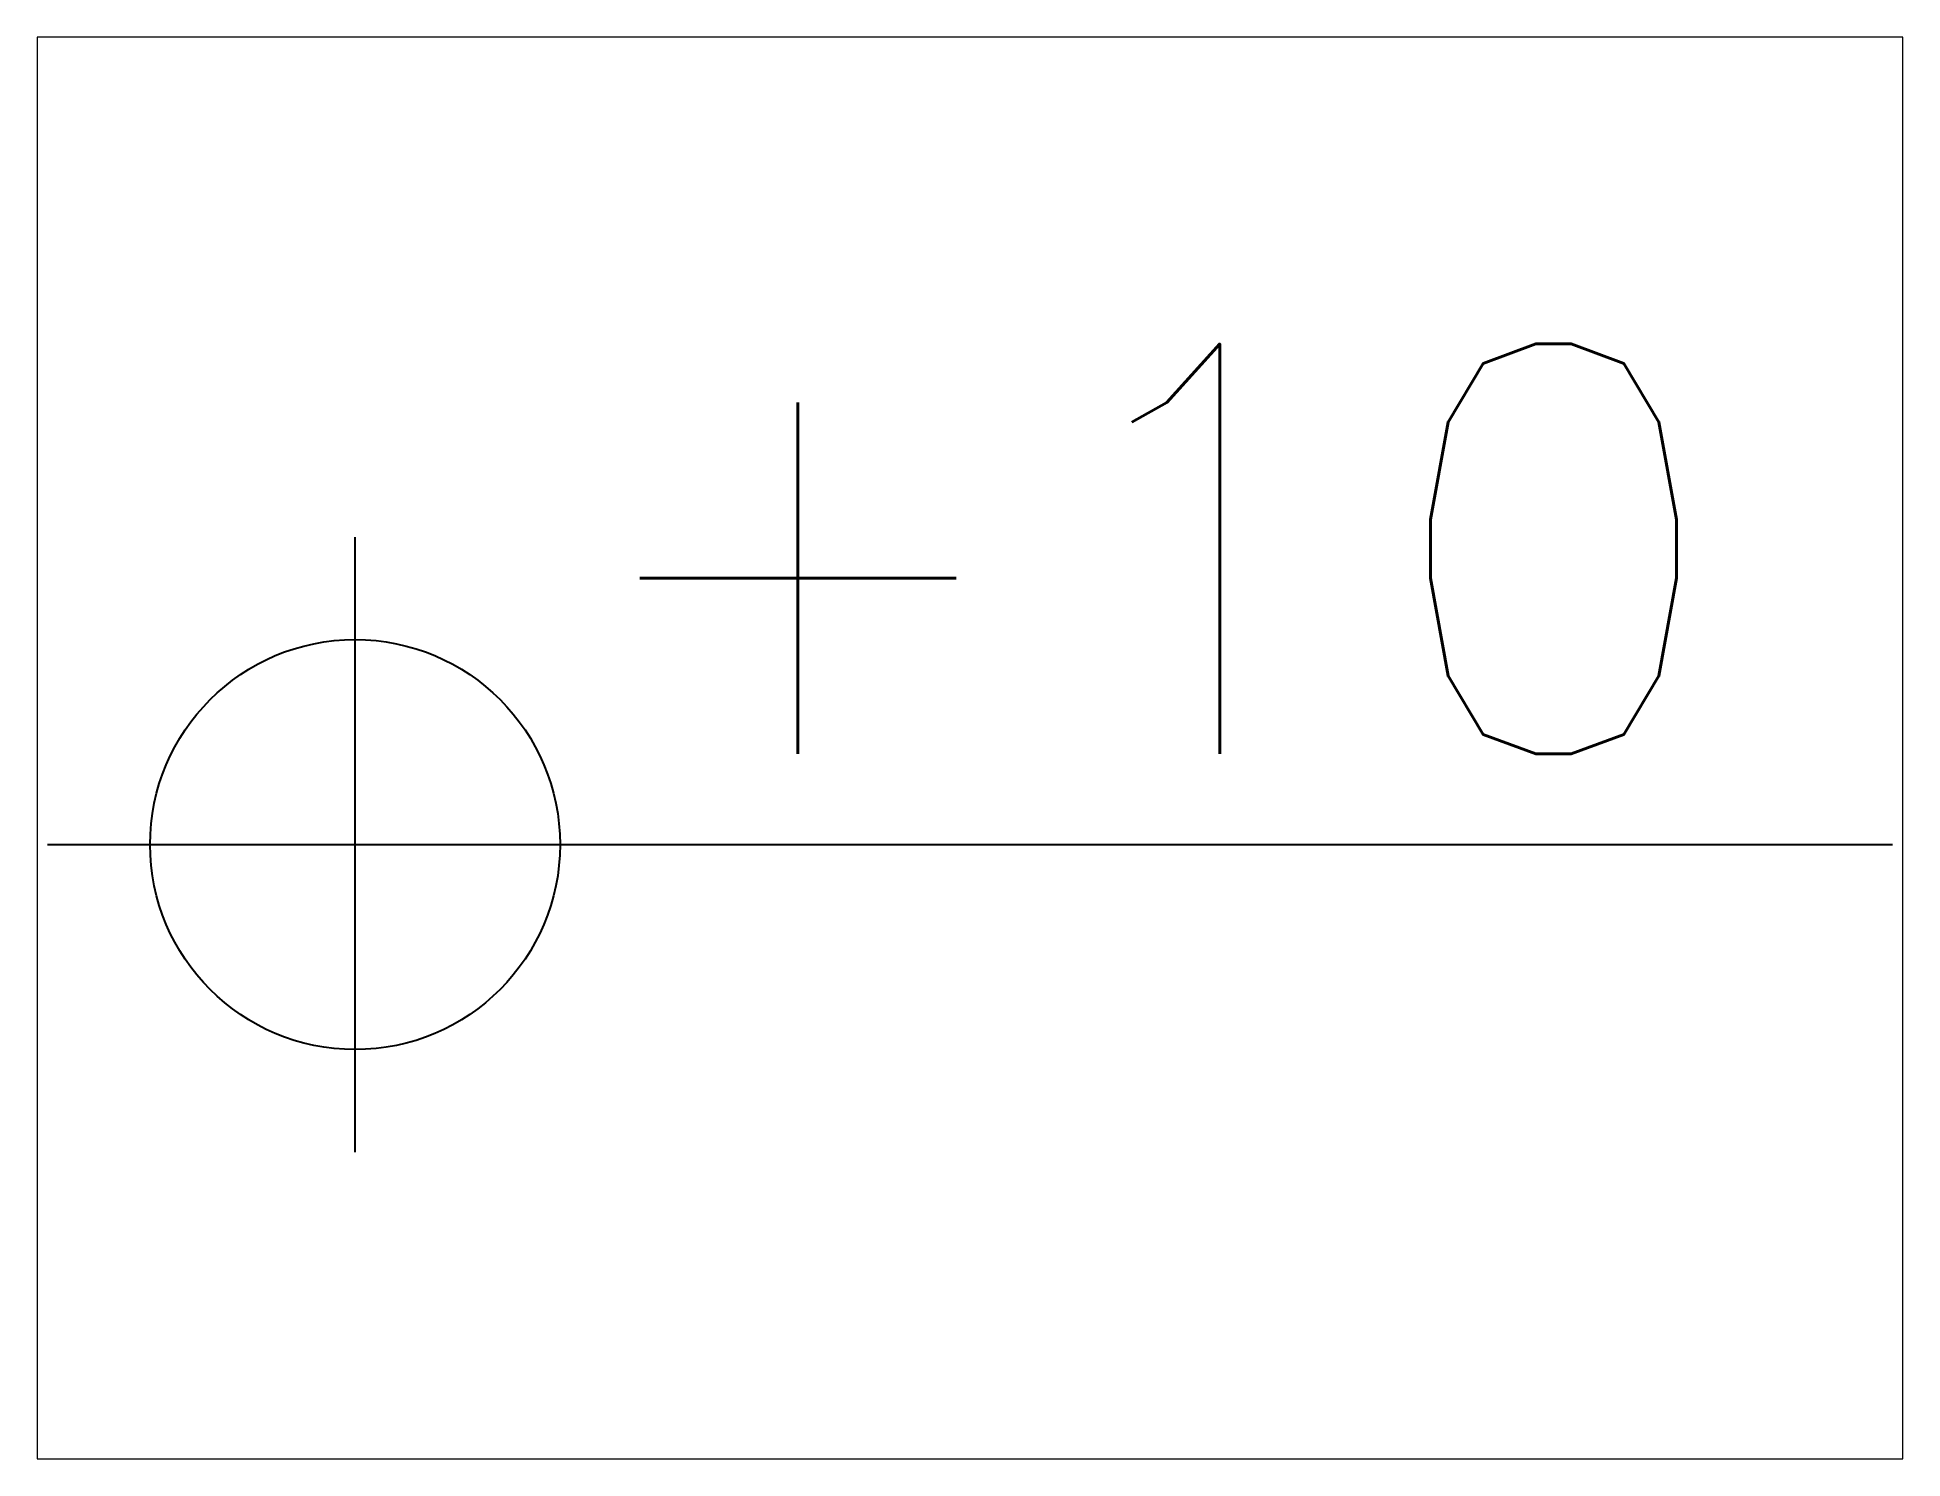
# Paper-space layout 'Layout1' of a CAD drawing. Header units: millimetres. Extents: x 1.05 to 9.45, y 0.8 to 7.2.
# The model-space entities are those that its viewports show. They can reach past a viewport. Long polylines and large blocks are cut down to what shows.
import ezdxf
from ezdxf.enums import TextEntityAlignment as Align

# ---------------------------------------------------------------- set-up
doc = ezdxf.new("R2010")
doc.units = ezdxf.units.MM
doc.header["$MEASUREMENT"] = 0
doc.styles.add('Romans', font='romans.shx')

# ---------------------------------------------------------------- blocks, each defined once
blk = doc.blocks.new('Anno_Elevation_Label_Plan_2')
at = {"color": 0, "linetype": 'ByBlock'}
for p, q in [((0, -0.75), (0, 0.75)), ((-0.75, 0), (3.75, 0))]:
    blk.add_line(p, q, dxfattribs=at)
blk.add_circle((0, 0), 0.5, dxfattribs=at)
at = {"color": 0, "linetype": 'ByBlock', "style": 'Romans'}
blk.add_attdef('PREFIX', text='', height=1, dxfattribs=at).set_placement((-0.5233, 0.221), align=Align.RIGHT)
for tag, p in [('ELEVATION', (0.5233, 0.221)), ('SUFFIX', (0.5233, -1.1838))]:
    blk.add_attdef(tag, p, '', height=1, dxfattribs=at)

msp = doc.modelspace()

# ---------------------------------------------------------------- block references
msp.add_blockref('Anno_Elevation_Label_Plan_2', (0, 0)).add_auto_attribs({'ELEVATION': '+10'})

psp = doc.layouts.get("Layout1")

# ---------------------------------------------------------------- viewports
at = {"layer": '0'}
psp.add_viewport(center=(5.25, 4), size=(8.4, 6.4), view_center_point=(1.5, 0.2355), view_height=3.466808, dxfattribs=at)

doc.saveas('drawing.dxf')
